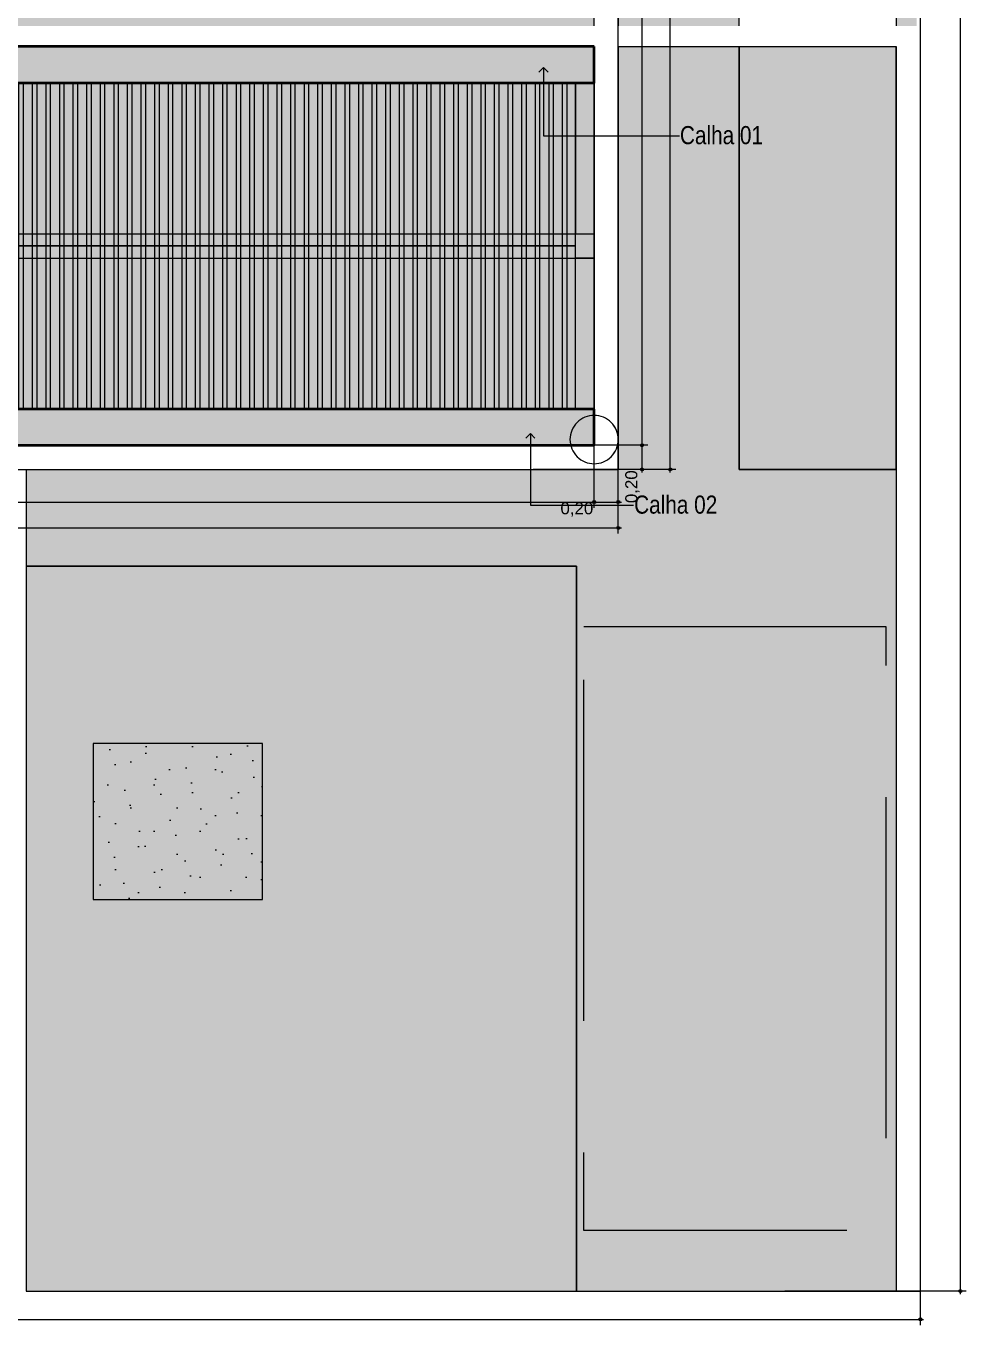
# Model space of a CAD drawing. Header units: metres. Extents: x -77 to -16.6, y -68.5 to -27.7.
# Drawn here: x -48.92 to -41.14, y -67.38 to -56.63 of the extents above; entities that cross this region are included whole.
import ezdxf

# ---------------------------------------------------------------- set-up
doc = ezdxf.new("R2010")
doc.units = ezdxf.units.M
doc.header["$MEASUREMENT"] = 0
doc.linetypes.add('Hidden Line (2)', pattern=[0.003912, 0.002822, -0.00109])
doc.linetypes.add('Wipeout_Contour', pattern=[1, 0, -1])
for name, color, linetype, lineweight in [('01_PLANTA COBERTURA_5_COBERTURA-LINHAS.EXEC_Caneta_No__241', 7, 'Continuous', 13), ('01_PLANTA COBERTURA_5_ESTRUTURA-COB.EST_Caneta_No__1', 7, 'Continuous', 35), ('01_PLANTA COBERTURA_5_ESTRUTURA-COB.EST_Caneta_No__241', 7, 'Continuous', 13), ('01_PLANTA COBERTURA_5_LAJES.EST_Caneta_No__241', 7, 'Continuous', 13), ('01_PLANTA COBERTURA_5_PAREDE CONSTRUIR_Caneta_No__241', 7, 'Continuous', 13), ('01_PLANTA COBERTURA_5_PAREDE CONSTRUIR_Caneta_No__3', 7, 'Continuous', 25), ('01_PLANTA COBERTURA_5_PILARES.EST_Caneta_No__241', 7, 'Continuous', 13), ('01_PLANTA COBERTURA_5_TERRENO.ARQ_Caneta_No__241', 7, 'Continuous', 13)]:
    doc.layers.add(name, color=color, linetype=linetype, lineweight=lineweight)
for name, color, linetype, lineweight, true_color in [('01_PLANTA COBERTURA_5_COTAS IMPLANTAÇÃO.EXEC_Caneta_No__25', 7, 'Continuous', 13, 0x982312), ('01_PLANTA COBERTURA_5_ESTRUTURA-COB.EST_Caneta_No__13', 7, 'Continuous', 0, 0xaaaaaa), ('01_PLANTA COBERTURA_5_ESTRUTURA-COB.EST_Caneta_No__19', 7, 'Continuous', 0, 0xe9e9e9), ('01_PLANTA COBERTURA_5_ESTRUTURA-COB.EST_Caneta_No__9', 7, 'Continuous', 5, 0x020202), ('01_PLANTA COBERTURA_5_LAJES.EST_Caneta_No__18', 7, 'Continuous', 0, 0xdfdfdf), ('01_PLANTA COBERTURA_5_LAJES.EST_Caneta_No__19', 7, 'Continuous', 0, 0xe9e9e9), ('01_PLANTA COBERTURA_5_LAJES.EST_Caneta_No__97', 7, 'Continuous', 5, 0x6b6b6b)]:
    doc.layers.add(name, color=color, linetype=linetype, lineweight=lineweight, true_color=true_color)
for name, color, linetype in [('01_PLANTA COBERTURA_5_ESTRUTURA-COB.EST', 7, 'Continuous'), ('01_PLANTA COBERTURA_5_PAREDE CONSTRUIR', 7, 'Continuous'), ('01_PLANTA COBERTURA_5_TERRENO.ARQ', 7, 'Continuous')]:
    doc.layers.add(name, color=color, linetype=linetype)
doc.styles.add('GENERATED_STYLE_1', font='arial.ttf')
doc.styles.add('GENERATED_STYLE_2', font='ARIALN.TTF')
pattern_1 = [(45, (0, 0.6), (-0.1909188, 0.1909188), [0, -0.18, 0, -0.27]), (110, (0.6, 0.6), (0.253717, 0.09234544), [0, -0.132, 0, -0.228])]
pattern_2 = [(90, (0, 0), (-0.1125, 0), []), (90, (-0.0375, 2e-18), (-0.1125, 0), [])]

msp = doc.modelspace()

# ---------------------------------------------------------------- hatches: boundary and pattern name
at = {"layer": '01_PLANTA COBERTURA_5_COTAS IMPLANTAÇÃO.EXEC_Caneta_No__25', "linetype": 'Continuous', "lineweight": 13, "true_color": 0x982312}
for points in [[(-43.83, -60.101), (-43.829, -60.105), (-43.827, -60.109), (-43.823, -60.112), (-43.818, -60.113), (-43.813, -60.112), (-43.809, -60.109), (-43.806, -60.105), (-43.805, -60.101), (-43.806, -60.096), (-43.809, -60.092), (-43.813, -60.089), (-43.818, -60.088), (-43.823, -60.089), (-43.827, -60.092), (-43.829, -60.096)], [(-43.83, -60.301), (-43.829, -60.305), (-43.827, -60.309), (-43.823, -60.312), (-43.818, -60.313), (-43.813, -60.312), (-43.809, -60.309), (-43.806, -60.305), (-43.805, -60.301), (-43.806, -60.296), (-43.809, -60.292), (-43.813, -60.289), (-43.818, -60.288), (-43.823, -60.289), (-43.827, -60.292), (-43.829, -60.296)], [(-43.596, -60.301), (-43.596, -60.305), (-43.593, -60.309), (-43.589, -60.312), (-43.584, -60.313), (-43.579, -60.312), (-43.575, -60.309), (-43.572, -60.305), (-43.571, -60.301), (-43.572, -60.296), (-43.575, -60.292), (-43.579, -60.289), (-43.584, -60.288), (-43.589, -60.289), (-43.593, -60.292), (-43.596, -60.296)], [(-44.227, -60.571), (-44.226, -60.576), (-44.223, -60.58), (-44.219, -60.582), (-44.214, -60.583), (-44.209, -60.582), (-44.205, -60.58), (-44.202, -60.576), (-44.202, -60.571), (-44.202, -60.566), (-44.205, -60.562), (-44.209, -60.559), (-44.214, -60.558), (-44.219, -60.559), (-44.223, -60.562), (-44.226, -60.566)], [(-44.027, -60.571), (-44.026, -60.576), (-44.023, -60.58), (-44.019, -60.582), (-44.014, -60.583), (-44.009, -60.582), (-44.005, -60.58), (-44.002, -60.576), (-44.002, -60.571), (-44.002, -60.566), (-44.005, -60.562), (-44.009, -60.559), (-44.014, -60.558), (-44.019, -60.559), (-44.023, -60.562), (-44.026, -60.566)], [(-44.027, -60.785), (-44.026, -60.79), (-44.023, -60.794), (-44.019, -60.797), (-44.014, -60.798), (-44.009, -60.797), (-44.005, -60.794), (-44.002, -60.79), (-44.002, -60.785), (-44.002, -60.781), (-44.005, -60.777), (-44.009, -60.774), (-44.014, -60.773), (-44.019, -60.774), (-44.023, -60.777), (-44.026, -60.781)], [(-41.196, -67.102), (-41.195, -67.106), (-41.192, -67.11), (-41.188, -67.113), (-41.183, -67.114), (-41.179, -67.113), (-41.174, -67.11), (-41.172, -67.106), (-41.171, -67.102), (-41.172, -67.097), (-41.174, -67.093), (-41.179, -67.09), (-41.183, -67.089), (-41.188, -67.09), (-41.192, -67.093), (-41.195, -67.097)], [(-41.527, -67.336), (-41.526, -67.341), (-41.523, -67.345), (-41.519, -67.347), (-41.514, -67.348), (-41.509, -67.347), (-41.505, -67.345), (-41.502, -67.341), (-41.502, -67.336), (-41.502, -67.331), (-41.505, -67.327), (-41.509, -67.324), (-41.514, -67.323), (-41.519, -67.324), (-41.523, -67.327), (-41.526, -67.331)]]:
    msp.add_hatch(color=24, dxfattribs=at).paths.add_polyline_path(points)
at = {"layer": '01_PLANTA COBERTURA_5_ESTRUTURA-COB.EST_Caneta_No__13', "linetype": 'Continuous', "lineweight": 0, "true_color": 0xaaaaaa}
h = msp.add_hatch(dxfattribs=at)
h.set_pattern_fill('Telha_cobertura_02_0005', color=253, style=0, pattern_type=2)
h.set_pattern_definition(pattern_2)
h.paths.add_polyline_path([(-44.369, -58.451), (-44.369, -57.101), (-66.314, -57.101), (-66.314, -58.451)])
h = msp.add_hatch(dxfattribs=at)
h.set_pattern_fill('Telha_cobertura_02_0005', color=253, style=0, pattern_type=2)
h.set_pattern_definition(pattern_2)
h.paths.add_polyline_path([(-44.369, -58.451), (-66.314, -58.451), (-66.314, -59.801), (-44.369, -59.801)])
at = {"layer": '01_PLANTA COBERTURA_5_LAJES.EST_Caneta_No__18', "linetype": 'Continuous', "lineweight": 0, "true_color": 0xdfdfdf}
h = msp.add_hatch(dxfattribs=at)
h.set_pattern_fill('Piso_Externo__0005', color=254, style=0, pattern_type=2)
h.set_pattern_definition(pattern_1)
h.paths.add_polyline_path([(-76.514, -65.102), (-73.814, -65.102, -0.414214), (-75.814, -67.102), (-66.814, -67.102, -0.414214), (-68.814, -65.102), (-68.814, -62.301), (-68.814, -45.4, -0.414214), (-66.514, -43.1), (-65.914, -43.1), (-65.914, -42.3), (-66.514, -42.3), (-66.514, -38.204), (-65.114, -38.204), (-65.114, -36.704), (-66.514, -36.704), (-66.514, -32.6), (-65.114, -32.6), (-56.714, -32.6), (-53.814, -32.6), (-44.014, -32.6), (-44.014, -42.3), (-53.814, -42.3), (-53.814, -47.1), (-44.014, -47.1), (-44.014, -50.852), (-45.614, -50.852), (-45.614, -52.351), (-44.014, -52.351), (-44.014, -60.301), (-48.916, -60.301), (-48.916, -61.101), (-44.361, -61.101), (-44.361, -67.102), (-44.014, -67.102), (-41.514, -67.102), (-41.514, -28.102), (-41.714, -28.102), (-41.714, -60.301), (-43.014, -60.301), (-43.014, -30.002), (-66.514, -30.002), (-66.514, -28.102), (-76.514, -28.102)])
h.paths.add_polyline_path([(-73.814, -45.102), (-76.314, -45.102), (-76.314, -43.089), (-75.798, -43.091, -0.414214), (-73.814, -45.088)], flags=0)
h.paths.add_polyline_path([(-73.814, -45.585, -0.009328), (-73.814, -45.66)], flags=0)
h.paths.add_polyline_path([(-52.814, -46.3), (-52.814, -43.1), (-44.014, -43.1), (-44.014, -46.3)], flags=0)
h.paths.add_polyline_path([(-67.714, -34.1), (-76.314, -34.1), (-76.314, -32.6), (-67.714, -32.6)], flags=0)
h = msp.add_hatch(dxfattribs=at)
h.set_pattern_fill('Piso_Externo__0005', color=254, style=0, pattern_type=2)
h.set_pattern_definition(pattern_1)
h.paths.add_polyline_path([(-48.36, -63.86), (-46.96, -63.86), (-46.96, -62.569), (-48.36, -62.569)])
at = {"layer": '01_PLANTA COBERTURA_5_LAJES.EST_Caneta_No__19', "linetype": 'Continuous', "lineweight": 0, "true_color": 0xefefef}
msp.add_hatch(color=7, dxfattribs=at).paths.add_polyline_path([(-64.914, -47.3), (-66.314, -47.3), (-66.314, -60.101), (-56.514, -60.101), (-44.214, -60.101), (-44.214, -56.801), (-44.214, -52.552), (-45.814, -52.552), (-45.814, -50.652), (-44.214, -50.652), (-44.214, -47.3), (-45.814, -47.3), (-54.014, -47.3), (-54.014, -42.1), (-44.214, -42.1), (-44.214, -32.8), (-54.014, -32.8), (-56.514, -32.8), (-56.714, -32.8), (-64.914, -32.8), (-66.314, -32.8), (-66.314, -36.504), (-64.914, -36.504), (-64.914, -38.404), (-66.314, -38.404), (-66.314, -42.1), (-64.914, -42.1)])
at = {"layer": '01_PLANTA COBERTURA_5_PAREDE CONSTRUIR', "linetype": 'Continuous', "lineweight": 0, "true_color": 0x000000}
h = msp.add_hatch(dxfattribs=at)
h.set_pattern_fill('common_brick_0005', color=18, style=0, pattern_type=2)
h.set_pattern_definition([(45, (0, 0), (-0.0176776695, 0.0176776695), [])])
h.paths.add_polyline_path([(-44.044, -56.631), (-44.044, -56.771), (-44.014, -56.771), (-44.014, -56.631)])
at = {"layer": '01_PLANTA COBERTURA_5_TERRENO.ARQ', "linetype": 'Continuous', "lineweight": 0, "true_color": 0xc5d9be}
for points in [[(-41.714, -56.801), (-43.014, -56.801), (-43.014, -60.301), (-41.714, -60.301)], [(-48.916, -67.102), (-44.361, -67.102), (-44.361, -61.101), (-48.916, -61.101)]]:
    msp.add_hatch(color=9, dxfattribs=at).paths.add_polyline_path(points)

# ---------------------------------------------------------------- linework, layer by layer
at = {"layer": '01_PLANTA COBERTURA_5_COBERTURA-LINHAS.EXEC_Caneta_No__241', "color": 7, "linetype": 'Continuous', "lineweight": 13, "ltscale": 1000}
for p, q in [((-44.633, -56.975), (-44.671, -57.013)), ((-44.633, -56.975), (-44.633, -57.54)), ((-44.633, -56.975), (-44.596, -57.013)), ((-44.742, -60.004), (-44.78, -60.042)), ((-44.742, -60.004), (-44.705, -60.042)), ((-44.742, -60.597), (-43.888, -60.597))]:
    msp.add_line(p, q, dxfattribs=at)
at = {"layer": '01_PLANTA COBERTURA_5_COTAS IMPLANTAÇÃO.EXEC_Caneta_No__25', "color": 24, "linetype": 'Continuous', "lineweight": 13, "ltscale": 1000, "true_color": 0x982312}
for p, q in [((-41.183, -67.089), (-41.183, -28.114)), ((-43.771, -60.101), (-43.805, -60.101)), ((-43.818, -60.288), (-43.818, -60.113)), ((-43.818, -60.326), (-43.818, -60.313)), ((-43.771, -60.301), (-43.805, -60.301)), ((-43.584, -60.326), (-43.584, -60.313)), ((-43.537, -60.301), (-43.571, -60.301)), ((-66.302, -60.571), (-44.227, -60.571)), ((-44.214, -60.618), (-44.214, -60.583)), ((-44.202, -60.571), (-44.027, -60.571)), ((-44.014, -60.618), (-44.014, -60.583)), ((-44.002, -60.571), (-43.989, -60.571)), ((-66.502, -60.785), (-44.027, -60.785)), ((-44.014, -60.832), (-44.014, -60.798)), ((-44.002, -60.785), (-43.989, -60.785)), ((-41.183, -67.127), (-41.183, -67.114)), ((-41.136, -67.102), (-41.171, -67.102)), ((-76.501, -67.336), (-41.527, -67.336)), ((-41.514, -67.383), (-41.514, -67.348)), ((-41.502, -67.336), (-41.489, -67.336))]:
    msp.add_line(p, q, dxfattribs=at)
for centre in [(-43.818, -60.101), (-43.818, -60.301), (-43.584, -60.301), (-44.214, -60.571), (-44.014, -60.571), (-44.014, -60.785), (-41.183, -67.102), (-41.514, -67.336)]:
    msp.add_circle(centre, 0.0125, dxfattribs=at)
at = {"layer": '01_PLANTA COBERTURA_5_ESTRUTURA-COB.EST_Caneta_No__241', "color": 7, "linetype": 'Continuous', "lineweight": 13, "ltscale": 1000}
for p, q in [((-44.369, -57.101), (-44.369, -58.351)), ((-44.369, -59.801), (-44.369, -58.551))]:
    msp.add_line(p, q, dxfattribs=at)
at = {"layer": '01_PLANTA COBERTURA_5_ESTRUTURA-COB.EST_Caneta_No__9', "color": 18, "linetype": 'Continuous', "lineweight": 5, "ltscale": 1000, "true_color": 0x020202, "flags": 128}
for points in [[(-44.369, -58.451), (-44.369, -57.101), (-66.314, -57.101), (-66.314, -58.451)], [(-44.369, -58.451), (-66.314, -58.451), (-66.314, -59.801), (-44.369, -59.801)]]:
    msp.add_lwpolyline(points, close=True, dxfattribs=at)
at = {"layer": '01_PLANTA COBERTURA_5_LAJES.EST_Caneta_No__241', "color": 7, "linetype": 'Continuous', "lineweight": 13, "ltscale": 1000, "flags": 128}
for points in [[(-53.814, -42.3), (-53.814, -47.1), (-44.014, -47.1), (-44.014, -50.852), (-45.614, -50.852), (-45.614, -52.351), (-44.014, -52.351), (-44.014, -60.301), (-48.916, -60.301), (-48.916, -61.101), (-44.361, -61.101), (-44.361, -67.102), (-44.014, -67.102), (-41.514, -67.102), (-41.514, -28.102)], [(-41.714, -28.102), (-41.714, -60.301), (-43.014, -60.301), (-43.014, -30.002)], [(-64.914, -42.1), (-64.914, -47.3), (-66.314, -47.3), (-66.314, -60.101), (-56.514, -60.101), (-44.214, -60.101), (-44.214, -56.801), (-44.214, -52.552), (-45.814, -52.552), (-45.814, -50.652), (-44.214, -50.652), (-44.214, -47.3), (-45.814, -47.3), (-54.014, -47.3), (-54.014, -42.1)]]:
    msp.add_lwpolyline(points, dxfattribs=at)
msp.add_lwpolyline([(-48.36, -63.86), (-46.96, -63.86), (-46.96, -62.569), (-48.36, -62.569)], close=True, dxfattribs=at)
at = {"layer": '01_PLANTA COBERTURA_5_LAJES.EST_Caneta_No__97', "color": 251, "linetype": 'Hidden Line (2)', "lineweight": 5, "ltscale": 1000, "true_color": 0x6b6b6b, "flags": 128}
msp.add_lwpolyline([(-44.299, -61.601), (-41.799, -61.601), (-41.799, -66.601), (-44.299, -66.601)], close=True, dxfattribs=at)
at = {"layer": '01_PLANTA COBERTURA_5_TERRENO.ARQ_Caneta_No__241', "color": 7, "linetype": 'Continuous', "lineweight": 13, "ltscale": 1000, "flags": 128}
for points in [[(-41.714, -56.801), (-43.014, -56.801), (-43.014, -60.301), (-41.714, -60.301)], [(-48.916, -67.102), (-44.361, -67.102), (-44.361, -61.101), (-48.916, -61.101)]]:
    msp.add_lwpolyline(points, close=True, dxfattribs=at)

# ---------------------------------------------------------------- texts
at = {"layer": '01_PLANTA COBERTURA_5_COBERTURA-LINHAS.EXEC_Caneta_No__241', "color": 7, "linetype": 'Continuous', "lineweight": 13, "char_height": 0.15, "attachment_point": 1, "style": 'GENERATED_STYLE_2'}
for s, insert in [('\\A1;{\\pql;\\pt0,241;\\fArial Narrow|b0|i0|c0|p0;\\W1.000000;Calha 01\\fArial Narrow|b0|i0|c0|p0;\\W1.000000;\\A1{\\H.66x;\\S^  ;}\\fArial Narrow|b0|i0|c0|p0;\\W1.000000;\\fArial Narrow|b0|i0|c0|p0;\\W1.000000;\\A1{\\H.66x;\\S^  ;}\\fArial Narrow|b0|i0|c0|p0;\\W1.000000;\\fArial Narrow|b0|i0|c0|p0;\\W1.000000;\\fArial Narrow|b0|i0|c0|p0;\\W1.000000;\\fArial Narrow|b0|i0|c0|p0;\\W1.000000;\\fArial Narrow|b0|i0|c0|p0;\\W1.000000;\\fArial Narrow|b0|i0|c0|p0;\\W1.000000;\\fArial Narrow|b0|i0|c0|p0;\\W1.000000;\\A1{\\H.66x;\\S^  ;}\\fArial Narrow|b0|i0|c0|p0;\\W1.000000;\\fArial Narrow|b0|i0|c0|p0;\\W1.000000;\\A1{\\H.66x;\\S^  ;}\\fArial Narrow|b0|i0|c0|p0;\\W1.000000;\\fArial Narrow|b0|i0|c0|p0;\\W1.000000;\\fArial Narrow|b0|i0|c0|p0;\\W1.000000;\\fArial Narrow|b0|i0|c0|p0;\\W1.000000;\\fArial Narrow|b0|i0|c0|p0;\\W1.000000;\\fArial Narrow|b0|i0|c0|p0;\\W1.000000;\\fArial Narrow|b0|i0|c0|p0;\\W1.000000;\\A1{\\H.66x;\\S^  ;}\\fArial Narrow|b0|i0|c0|p0;\\W1.000000;\\fArial Narrow|b0|i0|c0|p0;\\W1.000000;\\A1{\\H.66x;\\S^  ;}\\fArial Narrow|b0|i0|c0|p0;\\W1.000000;\\fArial Narrow|b0|i0|c0|p0;\\W1.000000;\\fArial Narrow|b0|i0|c0|p0;\\W1.000000;\\fArial Narrow|b0|i0|c0|p0;\\W1.000000;\\fArial Narrow|b0|i0|c0|p0;\\W1.000000;\\fArial Narrow|b0|i0|c0|p0;\\W1.000000;\\fArial Narrow|b0|i0|c0|p0;\\W1.000000;\\A1{\\H.66x;\\S^  ;}\\fArial Narrow|b0|i0|c0|p0;\\W1.000000;\\fArial Narrow|b0|i0|c0|p0;\\W1.000000;\\A1{\\H.66x;\\S^  ;}\\fArial Narrow|b0|i0|c0|p0;\\W1.000000;\\fArial Narrow|b0|i0|c0|p0;\\W1.000000;\\fArial Narrow|b0|i0|c0|p0;\\W1.000000;\\fArial Narrow|b0|i0|c0|p0;\\W1.000000;\\fArial Narrow|b0|i0|c0|p0;\\W1.000000;\\fArial Narrow|b0|i0|c0|p0;\\W1.000000;\\fArial Narrow|b0|i0|c0|p0;\\W1.000000;\\A1{\\H.66x;\\S^  ;}\\fArial Narrow|b0|i0|c0|p0;\\W1.000000;\\fArial Narrow|b0|i0|c0|p0;\\W1.000000;\\A1{\\H.66x;\\S^  ;}\\fArial Narrow|b0|i0|c0|p0;\\W1.000000;\\fArial Narrow|b0|i0|c0|p0;\\W1.000000;\\fArial Narrow|b0|i0|c0|p0;\\W1.000000;\\fArial Narrow|b0|i0|c0|p0;\\W1.000000;\\fArial Narrow|b0|i0|c0|p0;\\W1.000000;\\fArial Narrow|b0|i0|c0|p0;\\W1.000000;\\fArial Narrow|b0|i0|c0|p0;\\W1.000000;\\A1{\\H.66x;\\S^  ;}\\fArial Narrow|b0|i0|c0|p0;\\W1.000000;}', (-43.504, -57.459)), ('\\A1;{\\pql;\\pt0,241;\\fArial Narrow|b0|i0|c0|p0;\\W1.000000;Calha 02\\fArial Narrow|b0|i0|c0|p0;\\W1.000000;\\A1{\\H.66x;\\S^  ;}\\fArial Narrow|b0|i0|c0|p0;\\W1.000000;\\fArial Narrow|b0|i0|c0|p0;\\W1.000000;\\A1{\\H.66x;\\S^  ;}\\fArial Narrow|b0|i0|c0|p0;\\W1.000000;\\fArial Narrow|b0|i0|c0|p0;\\W1.000000;\\fArial Narrow|b0|i0|c0|p0;\\W1.000000;\\fArial Narrow|b0|i0|c0|p0;\\W1.000000;\\fArial Narrow|b0|i0|c0|p0;\\W1.000000;\\fArial Narrow|b0|i0|c0|p0;\\W1.000000;\\fArial Narrow|b0|i0|c0|p0;\\W1.000000;\\A1{\\H.66x;\\S^  ;}\\fArial Narrow|b0|i0|c0|p0;\\W1.000000;\\fArial Narrow|b0|i0|c0|p0;\\W1.000000;\\A1{\\H.66x;\\S^  ;}\\fArial Narrow|b0|i0|c0|p0;\\W1.000000;\\fArial Narrow|b0|i0|c0|p0;\\W1.000000;\\fArial Narrow|b0|i0|c0|p0;\\W1.000000;\\fArial Narrow|b0|i0|c0|p0;\\W1.000000;\\fArial Narrow|b0|i0|c0|p0;\\W1.000000;\\fArial Narrow|b0|i0|c0|p0;\\W1.000000;\\fArial Narrow|b0|i0|c0|p0;\\W1.000000;\\A1{\\H.66x;\\S^  ;}\\fArial Narrow|b0|i0|c0|p0;\\W1.000000;\\fArial Narrow|b0|i0|c0|p0;\\W1.000000;\\A1{\\H.66x;\\S^  ;}\\fArial Narrow|b0|i0|c0|p0;\\W1.000000;\\fArial Narrow|b0|i0|c0|p0;\\W1.000000;\\fArial Narrow|b0|i0|c0|p0;\\W1.000000;\\fArial Narrow|b0|i0|c0|p0;\\W1.000000;\\fArial Narrow|b0|i0|c0|p0;\\W1.000000;\\fArial Narrow|b0|i0|c0|p0;\\W1.000000;\\fArial Narrow|b0|i0|c0|p0;\\W1.000000;\\A1{\\H.66x;\\S^  ;}\\fArial Narrow|b0|i0|c0|p0;\\W1.000000;\\fArial Narrow|b0|i0|c0|p0;\\W1.000000;\\A1{\\H.66x;\\S^  ;}\\fArial Narrow|b0|i0|c0|p0;\\W1.000000;\\fArial Narrow|b0|i0|c0|p0;\\W1.000000;\\fArial Narrow|b0|i0|c0|p0;\\W1.000000;\\fArial Narrow|b0|i0|c0|p0;\\W1.000000;\\fArial Narrow|b0|i0|c0|p0;\\W1.000000;\\fArial Narrow|b0|i0|c0|p0;\\W1.000000;\\fArial Narrow|b0|i0|c0|p0;\\W1.000000;\\A1{\\H.66x;\\S^  ;}\\fArial Narrow|b0|i0|c0|p0;\\W1.000000;\\fArial Narrow|b0|i0|c0|p0;\\W1.000000;\\A1{\\H.66x;\\S^  ;}\\fArial Narrow|b0|i0|c0|p0;\\W1.000000;\\fArial Narrow|b0|i0|c0|p0;\\W1.000000;\\fArial Narrow|b0|i0|c0|p0;\\W1.000000;\\fArial Narrow|b0|i0|c0|p0;\\W1.000000;\\fArial Narrow|b0|i0|c0|p0;\\W1.000000;\\fArial Narrow|b0|i0|c0|p0;\\W1.000000;\\fArial Narrow|b0|i0|c0|p0;\\W1.000000;\\A1{\\H.66x;\\S^  ;}\\fArial Narrow|b0|i0|c0|p0;\\W1.000000;}', (-43.883, -60.517))]:
    msp.add_mtext(s, dxfattribs=dict(at, insert=insert))
at = {"layer": '01_PLANTA COBERTURA_5_COTAS IMPLANTAÇÃO.EXEC_Caneta_No__25', "color": 24, "linetype": 'Continuous', "lineweight": 13, "true_color": 0x982312, "insert": (-43.838, -60.58), "char_height": 0.1, "width": 0.26692, "attachment_point": 7, "rotation": 90, "style": 'GENERATED_STYLE_1'}
msp.add_mtext('\\A1;{\\pql;\\fArial|b0|i0|c0|p0;\\W1.000000;0,20}', dxfattribs=at)
at = {"layer": '01_PLANTA COBERTURA_5_COTAS IMPLANTAÇÃO.EXEC_Caneta_No__25', "color": 24, "linetype": 'Continuous', "lineweight": 13, "true_color": 0x982312, "insert": (-44.493, -60.691), "char_height": 0.1, "width": 0.26692, "attachment_point": 7, "style": 'GENERATED_STYLE_1'}
msp.add_mtext('\\A1;{\\pql;\\fArial|b0|i0|c0|p0;\\W1.000000;0,20}', dxfattribs=at)

# ---------------------------------------------------------------- next in the draw order: wipeouts: each hides what was drawn before it
at = {"color": 254, "linetype": 'Wipeout_Contour', "lineweight": 0, "ltscale": 257.852936}
msp.add_wipeout([(-41.544, -28.132), (-41.544, -67.102), (-41.514, -67.102), (-41.514, -28.132)], dxfattribs=at).dxf.layer = '01_PLANTA COBERTURA_5_PAREDE CONSTRUIR'
at = {"color": 254, "linetype": 'Wipeout_Contour', "lineweight": 0, "ltscale": 281.537925}
msp.add_wipeout([(-41.714, -56.631), (-41.714, -56.771), (-41.684, -56.771), (-41.684, -56.631)], dxfattribs=at).dxf.layer = '01_PLANTA COBERTURA_5_PAREDE CONSTRUIR'
at = {"color": 254, "linetype": 'Wipeout_Contour', "lineweight": 0, "ltscale": 223.72141}
msp.add_wipeout([(-44.214, -60.101), (-44.184, -60.131), (-44.184, -60.101)], dxfattribs=at).dxf.layer = '01_PLANTA COBERTURA_5_PAREDE CONSTRUIR'
at = {"color": 254, "linetype": 'Wipeout_Contour', "lineweight": 0, "ltscale": 223.829124}
msp.add_wipeout([(-44.044, -60.271), (-44.014, -60.301), (-44.014, -60.271)], dxfattribs=at).dxf.layer = '01_PLANTA COBERTURA_5_PAREDE CONSTRUIR'

# ---------------------------------------------------------------- next in the draw order: wipeouts: each hides what was drawn before it
at = {"color": 254, "linetype": 'Wipeout_Contour', "lineweight": 0, "ltscale": 284.60383}
msp.add_wipeout([(-44.014, -56.801), (-41.714, -56.801), (-41.714, -56.771), (-44.014, -56.771)], dxfattribs=at).dxf.layer = '01_PLANTA COBERTURA_5_PAREDE CONSTRUIR'
at = {"color": 254, "linetype": 'Wipeout_Contour', "lineweight": 0, "ltscale": 223.697639}
msp.add_wipeout([(-44.184, -60.131), (-44.044, -60.271), (-44.044, -60.131)], dxfattribs=at).dxf.layer = '01_PLANTA COBERTURA_5_PAREDE CONSTRUIR'

# ---------------------------------------------------------------- next in the draw order: wipeouts: each hides what was drawn before it
at = {"color": 254, "linetype": 'Wipeout_Contour', "lineweight": 0, "ltscale": 284.331821}
msp.add_wipeout([(-44.014, -56.771), (-41.714, -56.771), (-41.714, -56.631), (-44.014, -56.631)], dxfattribs=at).dxf.layer = '01_PLANTA COBERTURA_5_PAREDE CONSTRUIR'
at = {"color": 254, "linetype": 'Wipeout_Contour', "lineweight": 0, "ltscale": 328.133522}
msp.add_wipeout([(-44.214, -60.101), (-66.314, -60.101), (-66.314, -60.131), (-44.214, -60.131)], dxfattribs=at).dxf.layer = '01_PLANTA COBERTURA_5_PAREDE CONSTRUIR'
at = {"color": 254, "linetype": 'Wipeout_Contour', "lineweight": 0, "ltscale": 328.685193}
msp.add_wipeout([(-44.044, -60.271), (-66.484, -60.271), (-66.484, -60.301), (-44.044, -60.301)], dxfattribs=at).dxf.layer = '01_PLANTA COBERTURA_5_PAREDE CONSTRUIR'

# ---------------------------------------------------------------- next in the draw order: linework, layer by layer
at = {"layer": '01_PLANTA COBERTURA_5_COTAS IMPLANTAÇÃO.EXEC_Caneta_No__25', "color": 24, "linetype": 'Continuous', "lineweight": 13, "ltscale": 1000, "true_color": 0x982312}
for p, q in [((-43.584, -60.288), (-43.584, -52.363)), ((-43.818, -60.088), (-43.818, -52.563))]:
    msp.add_line(p, q, dxfattribs=at)
at = {"layer": '01_PLANTA COBERTURA_5_PAREDE CONSTRUIR_Caneta_No__241', "color": 7, "linetype": 'Continuous', "lineweight": 13, "ltscale": 1000, "flags": 128}
for points in [[(-44.014, -56.771), (-44.014, -56.631)], [(-44.014, -56.801), (-44.014, -56.771)], [(-44.014, -56.801), (-41.714, -56.801)]]:
    msp.add_lwpolyline(points, dxfattribs=at)
at = {"layer": '01_PLANTA COBERTURA_5_PAREDE CONSTRUIR_Caneta_No__3', "color": 7, "linetype": 'Continuous', "lineweight": 25, "ltscale": 1000}
msp.add_line((-44.044, -56.771), (-44.014, -56.771), dxfattribs=at)

# ---------------------------------------------------------------- next in the draw order: wipeouts: each hides what was drawn before it
at = {"color": 254, "linetype": 'Wipeout_Contour', "lineweight": 0, "ltscale": 223.976658}
msp.add_wipeout([(-44.214, -60.131), (-44.184, -60.131), (-44.214, -60.101)], dxfattribs=at).dxf.layer = '01_PLANTA COBERTURA_5_PAREDE CONSTRUIR'
at = {"color": 254, "linetype": 'Wipeout_Contour', "lineweight": 0, "ltscale": 224.0888}
msp.add_wipeout([(-44.044, -60.271), (-44.044, -60.301), (-44.014, -60.301)], dxfattribs=at).dxf.layer = '01_PLANTA COBERTURA_5_PAREDE CONSTRUIR'

# ---------------------------------------------------------------- next in the draw order: wipeouts: each hides what was drawn before it
at = {"color": 254, "linetype": 'Wipeout_Contour', "lineweight": 0, "ltscale": 298.875138}
msp.add_wipeout([(-41.714, -56.801), (-41.714, -67.102), (-41.684, -67.102), (-41.684, -56.801)], dxfattribs=at).dxf.layer = '01_PLANTA COBERTURA_5_PAREDE CONSTRUIR'
at = {"color": 254, "linetype": 'Wipeout_Contour', "lineweight": 0, "ltscale": 328.392797}
msp.add_wipeout([(-44.184, -60.131), (-66.344, -60.131), (-66.344, -60.271), (-44.184, -60.271)], dxfattribs=at).dxf.layer = '01_PLANTA COBERTURA_5_PAREDE CONSTRUIR'

# ---------------------------------------------------------------- next in the draw order: linework, layer by layer
at = {"layer": '01_PLANTA COBERTURA_5_COBERTURA-LINHAS.EXEC_Caneta_No__241', "color": 7, "linetype": 'Continuous', "lineweight": 13, "ltscale": 1000}
msp.add_line((-44.742, -60.004), (-44.742, -60.597), dxfattribs=at)

# ---------------------------------------------------------------- next in the draw order: wipeouts: each hides what was drawn before it
at = {"color": 254, "linetype": 'Wipeout_Contour', "lineweight": 0, "ltscale": 281.812594}
msp.add_wipeout([(-41.714, -56.771), (-41.714, -56.801), (-41.684, -56.801), (-41.684, -56.771)], dxfattribs=at).dxf.layer = '01_PLANTA COBERTURA_5_PAREDE CONSTRUIR'
at = {"color": 254, "linetype": 'Wipeout_Contour', "lineweight": 0, "ltscale": 224.108854}
msp.add_wipeout([(-44.184, -60.271), (-44.044, -60.271), (-44.184, -60.131)], dxfattribs=at).dxf.layer = '01_PLANTA COBERTURA_5_PAREDE CONSTRUIR'

# ---------------------------------------------------------------- next in the draw order: linework, layer by layer
at = {"layer": '01_PLANTA COBERTURA_5_PAREDE CONSTRUIR_Caneta_No__241', "color": 7, "linetype": 'Continuous', "lineweight": 13, "ltscale": 1000, "flags": 128}
for points in [[(-44.214, -60.101), (-66.314, -60.101)], [(-66.484, -60.301), (-44.014, -60.301)], [(-44.014, -60.301), (-44.014, -60.271)]]:
    msp.add_lwpolyline(points, dxfattribs=at)

# ---------------------------------------------------------------- next in the draw order: wipeouts: each hides what was drawn before it
at = {"color": 254, "linetype": 'Wipeout_Contour', "lineweight": 0, "ltscale": 298.635754}
msp.add_wipeout([(-41.684, -56.771), (-41.684, -67.102), (-41.544, -67.102), (-41.544, -56.771)], dxfattribs=at).dxf.layer = '01_PLANTA COBERTURA_5_PAREDE CONSTRUIR'

# ---------------------------------------------------------------- next in the draw order: linework, layer by layer
at = {"layer": '01_PLANTA COBERTURA_5_COTAS IMPLANTAÇÃO.EXEC_Caneta_No__25', "color": 24, "linetype": 'Continuous', "lineweight": 13, "ltscale": 1000, "true_color": 0x982312}
for p, q in [((-41.514, -67.323), (-41.514, -65.883)), ((-41.196, -67.102), (-42.636, -67.102))]:
    msp.add_line(p, q, dxfattribs=at)
at = {"layer": '01_PLANTA COBERTURA_5_PAREDE CONSTRUIR_Caneta_No__241', "color": 7, "linetype": 'Continuous', "lineweight": 13, "ltscale": 1000, "flags": 128}
for points in [[(-41.684, -67.102), (-41.714, -67.102)], [(-41.544, -67.102), (-41.684, -67.102)], [(-41.514, -67.102), (-41.544, -67.102)]]:
    msp.add_lwpolyline(points, dxfattribs=at)

# ---------------------------------------------------------------- next in the draw order: wipeouts: each hides what was drawn before it
at = {"color": 254, "linetype": 'Wipeout_Contour', "lineweight": 0, "ltscale": 286.087186}
msp.add_wipeout([(-44.044, -52.381), (-44.044, -60.271), (-44.014, -60.271), (-44.014, -52.381)], dxfattribs=at).dxf.layer = '01_PLANTA COBERTURA_5_PAREDE CONSTRUIR'
at = {"color": 254, "linetype": 'Wipeout_Contour', "lineweight": 0, "ltscale": 281.335968}
msp.add_wipeout([(-41.684, -56.631), (-41.684, -56.771), (-41.544, -56.771), (-41.544, -56.631)], dxfattribs=at).dxf.layer = '01_PLANTA COBERTURA_5_PAREDE CONSTRUIR'
at = {"color": 254, "linetype": 'Wipeout_Contour', "lineweight": 0, "ltscale": 293.133783}
msp.add_wipeout([(-44.214, -56.801), (-44.214, -60.101), (-44.184, -60.101), (-44.184, -56.801)], dxfattribs=at).dxf.layer = '01_PLANTA COBERTURA_5_PAREDE CONSTRUIR'

# ---------------------------------------------------------------- next in the draw order: linework, layer by layer
at = {"layer": '01_PLANTA COBERTURA_5_COTAS IMPLANTAÇÃO.EXEC_Caneta_No__25', "color": 24, "linetype": 'Continuous', "lineweight": 13, "ltscale": 1000, "true_color": 0x982312}
for p, q in [((-43.83, -60.301), (-44.72, -60.301)), ((-43.596, -60.301), (-44.487, -60.301))]:
    msp.add_line(p, q, dxfattribs=at)
at = {"layer": '01_PLANTA COBERTURA_5_PAREDE CONSTRUIR_Caneta_No__241', "color": 7, "linetype": 'Continuous', "lineweight": 13, "ltscale": 1000, "flags": 128}
for points in [[(-41.514, -67.102), (-41.514, -28.102)], [(-41.714, -56.801), (-41.714, -67.102)]]:
    msp.add_lwpolyline(points, dxfattribs=at)

# ---------------------------------------------------------------- next in the draw order: wipeouts: each hides what was drawn before it
at = {"color": 254, "linetype": 'Wipeout_Contour', "lineweight": 0, "ltscale": 287.844155}
msp.add_wipeout([(-44.214, -56.771), (-44.214, -56.801), (-44.184, -56.801), (-44.184, -56.771)], dxfattribs=at).dxf.layer = '01_PLANTA COBERTURA_5_PAREDE CONSTRUIR'

# ---------------------------------------------------------------- next in the draw order: wipeouts: each hides what was drawn before it
at = {"color": 254, "linetype": 'Wipeout_Contour', "lineweight": 0, "ltscale": 292.928747}
msp.add_wipeout([(-44.184, -56.771), (-44.184, -60.131), (-44.044, -60.131), (-44.044, -56.771)], dxfattribs=at).dxf.layer = '01_PLANTA COBERTURA_5_PAREDE CONSTRUIR'

# ---------------------------------------------------------------- next in the draw order: hatches: boundary and pattern name
at = {"layer": '01_PLANTA COBERTURA_5_ESTRUTURA-COB.EST', "linetype": 'Continuous', "lineweight": 0, "true_color": 0xffffff}
for points in [[(-44.369, -58.351), (-44.214, -58.351), (-44.214, -57.101), (-44.369, -57.101)], [(-44.214, -58.551), (-44.369, -58.551), (-44.369, -59.801), (-44.214, -59.801)]]:
    msp.add_hatch(color=7, dxfattribs=at).paths.add_polyline_path(points)
at = {"layer": '01_PLANTA COBERTURA_5_ESTRUTURA-COB.EST_Caneta_No__19', "linetype": 'Continuous', "lineweight": 0, "true_color": 0xe9e9e9}
msp.add_hatch(color=254, dxfattribs=at).paths.add_polyline_path([(-66.314, -58.351), (-66.314, -58.551), (-44.214, -58.551), (-44.214, -58.351)])

# ---------------------------------------------------------------- next in the draw order: linework, layer by layer
at = {"layer": '01_PLANTA COBERTURA_5_COBERTURA-LINHAS.EXEC_Caneta_No__241', "color": 7, "linetype": 'Continuous', "lineweight": 13, "ltscale": 1000}
msp.add_line((-44.633, -57.54), (-43.509, -57.54), dxfattribs=at)
at = {"layer": '01_PLANTA COBERTURA_5_COTAS IMPLANTAÇÃO.EXEC_Caneta_No__25', "color": 24, "linetype": 'Continuous', "lineweight": 13, "ltscale": 1000, "true_color": 0x982312}
for p, q in [((-44.214, -60.558), (-44.214, -59.118)), ((-44.014, -60.558), (-44.014, -59.118)), ((-44.014, -60.773), (-44.014, -59.332)), ((-43.83, -60.101), (-44.72, -60.101))]:
    msp.add_line(p, q, dxfattribs=at)
at = {"layer": '01_PLANTA COBERTURA_5_ESTRUTURA-COB.EST_Caneta_No__1', "color": 7, "linetype": 'Continuous', "lineweight": 35, "ltscale": 1000, "flags": 128}
msp.add_lwpolyline([(-44.214, -59.801), (-66.314, -59.801), (-66.314, -60.101), (-44.214, -60.101)], close=True, dxfattribs=at)
at = {"layer": '01_PLANTA COBERTURA_5_ESTRUTURA-COB.EST_Caneta_No__241', "color": 7, "linetype": 'Continuous', "lineweight": 13, "ltscale": 1000}
for p, q in [((-44.369, -57.101), (-44.214, -57.101)), ((-44.214, -57.101), (-44.214, -58.351)), ((-66.314, -58.351), (-44.214, -58.351)), ((-44.369, -58.351), (-44.214, -58.351)), ((-44.214, -58.551), (-44.214, -58.351)), ((-66.314, -58.551), (-44.214, -58.551)), ((-44.214, -58.551), (-44.369, -58.551)), ((-44.214, -59.801), (-44.214, -58.551)), ((-44.214, -59.801), (-44.369, -59.801))]:
    msp.add_line(p, q, dxfattribs=at)
at = {"layer": '01_PLANTA COBERTURA_5_PILARES.EST_Caneta_No__241', "color": 7, "linetype": 'Continuous', "lineweight": 13, "ltscale": 1000, "flags": 128}
msp.add_lwpolyline([(-44.414, -60.054, 0.414214), (-44.214, -60.254, 0.414214), (-44.014, -60.054, 0.414214), (-44.214, -59.854, 0.414214)], format="xyb", close=True, dxfattribs=at)

# ---------------------------------------------------------------- next in the draw order: wipeouts: each hides what was drawn before it
at = {"color": 254, "linetype": 'Wipeout_Contour', "lineweight": 0, "ltscale": 287.365677}
msp.add_wipeout([(-44.184, -56.631), (-44.184, -56.771), (-44.044, -56.771), (-44.044, -56.631)], dxfattribs=at).dxf.layer = '01_PLANTA COBERTURA_5_PAREDE CONSTRUIR'

# ---------------------------------------------------------------- next in the draw order: linework, layer by layer
at = {"layer": '01_PLANTA COBERTURA_5_PAREDE CONSTRUIR_Caneta_No__241', "color": 7, "linetype": 'Continuous', "lineweight": 13, "ltscale": 1000, "flags": 128}
for points in [[(-44.014, -60.271), (-44.014, -52.351)], [(-44.214, -56.801), (-44.214, -60.101)]]:
    msp.add_lwpolyline(points, dxfattribs=at)

# ---------------------------------------------------------------- next in the draw order: wipeouts: each hides what was drawn before it
at = {"color": 254, "linetype": 'Wipeout_Contour', "lineweight": 0, "ltscale": 287.575238}
msp.add_wipeout([(-44.214, -56.631), (-44.214, -56.771), (-44.184, -56.771), (-44.184, -56.631)], dxfattribs=at).dxf.layer = '01_PLANTA COBERTURA_5_PAREDE CONSTRUIR'

# ---------------------------------------------------------------- next in the draw order: wipeouts: each hides what was drawn before it
at = {"color": 254, "linetype": 'Wipeout_Contour', "lineweight": 0, "ltscale": 318.414659}
msp.add_wipeout([(-66.314, -56.801), (-44.214, -56.801), (-44.214, -56.771), (-66.314, -56.771)], dxfattribs=at).dxf.layer = '01_PLANTA COBERTURA_5_PAREDE CONSTRUIR'

# ---------------------------------------------------------------- next in the draw order: wipeouts: each hides what was drawn before it
at = {"color": 254, "linetype": 'Wipeout_Contour', "lineweight": 0, "ltscale": 318.169296}
msp.add_wipeout([(-44.214, -56.631), (-66.314, -56.631), (-66.314, -56.771), (-44.214, -56.771)], dxfattribs=at).dxf.layer = '01_PLANTA COBERTURA_5_PAREDE CONSTRUIR'

# ---------------------------------------------------------------- next in the draw order: linework, layer by layer
at = {"layer": '01_PLANTA COBERTURA_5_ESTRUTURA-COB.EST_Caneta_No__1', "color": 7, "linetype": 'Continuous', "lineweight": 35, "ltscale": 1000, "flags": 128}
msp.add_lwpolyline([(-44.214, -56.801), (-66.314, -56.801), (-66.314, -57.101), (-44.214, -57.101)], close=True, dxfattribs=at)
at = {"layer": '01_PLANTA COBERTURA_5_PAREDE CONSTRUIR_Caneta_No__241', "color": 7, "linetype": 'Continuous', "lineweight": 13, "ltscale": 1000, "flags": 128}
msp.add_lwpolyline([(-66.314, -56.801), (-44.214, -56.801)], dxfattribs=at)

doc.saveas('drawing.dxf')
